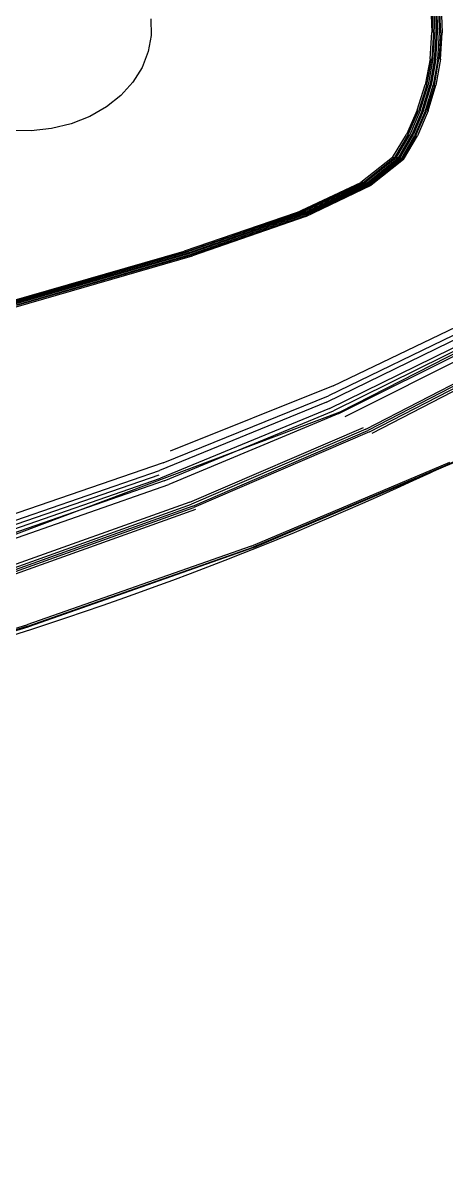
# Model space of a CAD drawing. Extents: x 526875 to 527530, y 3493038 to 3493574.
# Drawn here: x 527113.568 to 527114.719, y 3493321.092 to 3493324.211 of the extents above; entities that cross this region are included whole.
import ezdxf

# ---------------------------------------------------------------- set-up
doc = ezdxf.new("R2010")
doc.units = 0
doc.header["$LTSCALE"] = 2
doc.layers.get('0').update_dxf_attribs({"linetype": 'CONTINUOUS'})
doc.layers.add('L-WATER水景', color=5, linetype='CONTINUOUS')
doc.layers.add('W-_BOLLARD系船栓', color=4, linetype='CONTINUOUS')

# ---------------------------------------------------------------- blocks, each defined once
blk = doc.blocks.new('$matou$00000056')
at = {"color": 0, "linetype": 'Continuous'}
for p, q in [((-4950.2, 1339.7, 0), (-4525.8, 1506.2, 0)), ((-4525.7, 1505.9, 0), (-4949.7, 1339.7, 0)), ((-4949.1, 1338.5, 0), (-4525.5, 1504.4, 0)), ((-4524.6, 1500.9, 0), (-4947.3, 1335.4, 0)), ((-5357.4, 1155.1, 0), (-4949.7, 1339.7, 0)), ((-5357.4, 1155.1, 0), (-4950.2, 1339.7, 0)), ((-4949.1, 1338.5, 0), (-5355.8, 1154.6, 0)), ((-5352.5, 1152.3, 0), (-4947.3, 1335.4, 0)), ((-5250.9, 1070.6, 0), (-4878, 1242.4, 0)), ((-4876.2, 1237.7, 0), (-5247.9, 1066.3, 0)), ((-5246, 1062.8, 0), (-4875, 1233.8, 0)), ((-4873.3, 1229.4, 0), (-5243.6, 1058.9, 0)), ((-5240.2, 1054.4, 0), (-4870.8, 1224.2, 0)), ((-4840.7, 1177.1, 0), (-5201.8, 1014.6, 0)), ((-5193.4, 1006.6, 0), (-4834.1, 1167.4, 0)), ((-5357.4, 1155.1, 0), (-5719.7, 957.9, 0)), ((-5716.6, 958.6, 0), (-5355.8, 1154.6, 0)), ((-5352.5, 1152.3, 0), (-5711, 957.8, 0)), ((-4829.1, 1160.2, 0), (-5187.1, 1000.6, 0)), ((-5183.9, 993.7, 0), (-4826.9, 1152.5, 0)), ((-4828.6, 1141.1, 0), (-5184.9, 983.1, 0)), ((-5191.2, 965.8, 0), (-4835.4, 1122.9, 0)), ((-5564.6, 890.8, 0), (-5247.9, 1066.3, 0)), ((-5246, 1062.8, 0), (-5561.7, 888, 0)), ((-5558.3, 884.9, 0), (-5243.6, 1058.9, 0)), ((-5240.2, 1054.4, 0), (-5553.8, 881.2, 0)), ((-5508.7, 850, 0), (-5201.8, 1014.6, 0)), ((-5193.4, 1006.6, 0), (-5499, 843.7, 0)), ((-5491.7, 839, 0), (-5187.1, 1000.6, 0)), ((-5486.5, 824.6, 0), (-5184.9, 983.1, 0)), ((-5191.2, 965.8, 0), (-5490, 809.9, 0)), ((-5498.3, 787, 0), (-5203.9, 938.9, 0)), ((-5832.4, 720.3, 0), (-5569, 894.3, 0)), ((-5564.6, 890.8, 0), (-5826.3, 717.9, 0)), ((-5822.2, 715.8, 0), (-5561.7, 888, 0)), ((-5558.3, 884.9, 0), (-5817.8, 713.6, 0)), ((-5773.9, 693.8, 0), (-5519.6, 857.2, 0)), ((-5508.7, 850, 0), (-5761.9, 688.6, 0)), ((-5751.3, 684.1, 0), (-5499, 843.7, 0)), ((-5491.7, 839, 0), (-5743.2, 680.7, 0)), ((-5486.5, 824.6, 0), (-5734.4, 669.9, 0)), ((-5733.6, 658.9, 0), (-5490, 809.9, 0)), ((-5498.3, 787, 0), (-5735.2, 641.7, 0)), ((-4922.5, 615.4, 0), (-5241.1, 495.9, 0)), ((-5241, 493.3, 0), (-4922.6, 612.5, 0)), ((-4922.7, 610.3, 0), (-5240.8, 491.2, 0)), ((-4922.3, 607.4, 0), (-5240.1, 488.6, 0)), ((-5239.3, 487.8, 0), (-4921.7, 606.5, 0)), ((-4920.7, 605.8, 0), (-5238.1, 487.2, 0)), ((-4917.1, 604.6, 0), (-5233.8, 486.4, 0)), ((-5230.3, 486.1, 0), (-4914.2, 603.9, 0)), ((-4910.4, 603.1, 0), (-5225.9, 485.7, 0)), ((-5445.8, 404, 0), (-5241.1, 495.9, 0)), ((-5241, 493.3, 0), (-5445.1, 401.7, 0)), ((-5444.6, 400, 0), (-5240.8, 491.2, 0)), ((-5443.3, 397.8, 0), (-5240.1, 488.6, 0)), ((-5239.3, 487.8, 0), (-5442.3, 397.2, 0)), ((-5441, 396.8, 0), (-5238.1, 487.2, 0)), ((-5436.4, 396.2, 0), (-5233.8, 486.4, 0)), ((-5230.3, 486.1, 0), (-5432.9, 396.1, 0)), ((-5428.4, 395.9, 0), (-5225.9, 485.7, 0)), ((-5445.8, 404, 0), (-5563.6, 332.1, 0)), ((-5562.3, 330.4, 0), (-5445.1, 401.7, 0)), ((-5444.6, 400, 0), (-5561.2, 329.1, 0)), ((-5443.3, 397.8, 0), (-5559.3, 327.5, 0)), ((-5558.1, 327.1, 0), (-5442.3, 397.2, 0)), ((-5441, 396.8, 0), (-5556.7, 326.8, 0)), ((-5436.4, 396.2, 0), (-5552.3, 326.4, 0)), ((-5549, 326.3, 0), (-5432.9, 396.1, 0)), ((-5428.4, 395.9, 0), (-5544.6, 326.2, 0)), ((-5444.6, 400, 0), (-5444, 398.8, 0)), ((-5443.3, 397.8, 0), (-5444, 398.8, 0)), ((-5441, 396.8, 0), (-5442.3, 397.2, 0)), ((-5441, 396.8, 0), (-5439.1, 396.5, 0)), ((-5436.4, 396.2, 0), (-5439.1, 396.5, 0)), ((-5436.4, 396.2, 0), (-5432.9, 396.1, 0)), ((-5428.4, 395.9, 0), (-5432.9, 396.1, 0)), ((-5621.5, 272.8, 0), (-5563.6, 332.1, 0)), ((-5562.3, 330.4, 0), (-5619.5, 271.7, 0)), ((-5617.9, 270.9, 0), (-5561.2, 329.1, 0)), ((-5615.3, 269.9, 0), (-5559.3, 327.5, 0)), ((-5558.1, 327.1, 0), (-5614.1, 269.6, 0)), ((-5612.7, 269.4, 0), (-5556.7, 326.8, 0)), ((-5608.6, 269.1, 0), (-5552.3, 326.4, 0)), ((-5549, 326.3, 0), (-5605.6, 268.9, 0)), ((-5601.7, 268.8, 0), (-5544.6, 326.2, 0)), ((-5562.3, 330.4, 0), (-5563.6, 332.1, 0)), ((-5562.3, 330.4, 0), (-5561.2, 329.1, 0)), ((-5560.2, 328.2, 0), (-5561.2, 329.1, 0)), ((-5560.2, 328.2, 0), (-5559.3, 327.5, 0)), ((-5558.1, 327.1, 0), (-5559.3, 327.5, 0)), ((-5558.1, 327.1, 0), (-5556.7, 326.8, 0)), ((-5554.8, 326.5, 0), (-5556.7, 326.8, 0)), ((-5554.8, 326.5, 0), (-5552.3, 326.4, 0)), ((-5549, 326.3, 0), (-5552.3, 326.4, 0)), ((-5549, 326.3, 0), (-5544.6, 326.2, 0)), ((-5621.5, 272.8, 0), (-5646.6, 218.7, 0)), ((-5644, 218.1, 0), (-5619.5, 271.7, 0)), ((-5617.9, 270.9, 0), (-5642, 217.7, 0)), ((-5621.5, 272.8, 0), (-5619.5, 271.7, 0)), ((-5617.9, 270.9, 0), (-5619.5, 271.7, 0)), ((-5617.9, 270.9, 0), (-5616.6, 270.3, 0)), ((-5615.3, 269.9, 0), (-5638.9, 217.2, 0)), ((-5637.6, 217, 0), (-5614.1, 269.6, 0)), ((-5612.7, 269.4, 0), (-5636.3, 216.8, 0)), ((-5608.6, 269.1, 0), (-5632.6, 216.6, 0)), ((-5629.9, 216.4, 0), (-5605.6, 268.9, 0)), ((-5601.7, 268.8, 0), (-5626.5, 216.3, 0)), ((-5615.3, 269.9, 0), (-5616.6, 270.3, 0)), ((-5615.3, 269.9, 0), (-5614.1, 269.6, 0)), ((-5612.7, 269.4, 0), (-5614.1, 269.6, 0)), ((-5612.7, 269.4, 0), (-5610.9, 269.2, 0)), ((-5608.6, 269.1, 0), (-5610.9, 269.2, 0)), ((-5608.6, 269.1, 0), (-5605.6, 268.9, 0)), ((-5601.7, 268.8, 0), (-5605.6, 268.9, 0)), ((-5665.8, 162.2, 0), (-5646.6, 218.7, 0)), ((-5644, 218.1, 0), (-5662.9, 162, 0)), ((-5660.7, 161.8, 0), (-5642, 217.7, 0)), ((-5657.4, 161.6, 0), (-5638.9, 217.2, 0)), ((-5637.6, 217, 0), (-5656.1, 161.5, 0)), ((-5654.8, 161.4, 0), (-5636.3, 216.8, 0)), ((-5651.4, 161.2, 0), (-5632.6, 216.6, 0)), ((-5629.9, 216.4, 0), (-5649, 161.1, 0)), ((-5645.9, 161, 0), (-5626.5, 216.3, 0)), ((-5019, 199.3, 0), (-4983.5, 210.6, 0)), ((-4983.5, 210.6, 0), (-4946.6, 216.2, 0)), ((-4946.6, 216.2, 0), (-4909.3, 215.7, 0)), ((-5052.3, 182.4, 0), (-5019, 199.3, 0)), ((-5082.3, 160.3, 0), (-5052.3, 182.4, 0)), ((-5665.8, 162.2, 0), (-5679.2, 104.1, 0)), ((-5676.4, 104, 0), (-5662.9, 162, 0)), ((-5660.7, 161.8, 0), (-5674.1, 103.9, 0)), ((-5657.4, 161.6, 0), (-5670.8, 103.9, 0)), ((-5669.5, 103.8, 0), (-5656.1, 161.5, 0)), ((-5654.8, 161.4, 0), (-5668.2, 103.8, 0)), ((-5651.4, 161.2, 0), (-5665, 103.6, 0)), ((-5662.8, 103.6, 0), (-5649, 161.1, 0)), ((-5645.9, 161, 0), (-5659.9, 103.5, 0)), ((-5108.5, 133.8, 0), (-5082.3, 160.3, 0)), ((-5130.1, 103.3, 0), (-5108.5, 133.8, 0)), ((-5687.2, 44.8, 0), (-5679.2, 104.1, 0)), ((-5676.4, 104, 0), (-5684.3, 44.8, 0)), ((-5682.1, 44.8, 0), (-5674.1, 103.9, 0)), ((-5678.8, 44.8, 0), (-5670.8, 103.9, 0)), ((-5669.5, 103.8, 0), (-5677.5, 44.7, 0)), ((-5676.3, 44.7, 0), (-5668.2, 103.8, 0)), ((-5673.3, 44.6, 0), (-5665, 103.6, 0)), ((-5662.8, 103.6, 0), (-5671.2, 44.6, 0)), ((-5668.4, 44.6, 0), (-5659.9, 103.5, 0)), ((-5146.5, 69.8, 0), (-5130.1, 103.3, 0)), ((-5157.3, 34.1, 0), (-5146.5, 69.8, 0)), ((-5687.2, 44.8, 0), (-5689.8, -15.1, 0)), ((-5687, -15.1, 0), (-5684.3, 44.8, 0)), ((-5682.1, 44.8, 0), (-5684.8, -15.1, 0)), ((-5678.8, 44.8, 0), (-5681.5, -15.1, 0)), ((-5680.3, -15.1, 0), (-5677.5, 44.7, 0)), ((-5676.3, 44.7, 0), (-5679.1, -15.1, 0)), ((-5673.3, 44.6, 0), (-5676.1, -15.1, 0)), ((-5674, -15.1, 0), (-5671.2, 44.6, 0)), ((-5668.4, 44.6, 0), (-5671.2, -15.1, 0)), ((-5162.3, -2.8, 0), (-5157.3, 34.1, 0)), ((-5687.2, -74.9, 0), (-5689.8, -15.1, 0)), ((-5687, -15.1, 0), (-5684.3, -74.9, 0)), ((-5682.1, -74.9, 0), (-5684.8, -15.1, 0)), ((-5678.8, -74.9, 0), (-5681.5, -15.1, 0)), ((-5680.3, -15.1, 0), (-5677.5, -74.9, 0)), ((-5676.3, -74.9, 0), (-5679.1, -15.1, 0)), ((-5673.3, -74.8, 0), (-5676.1, -15.1, 0)), ((-5674, -15.1, 0), (-5671.2, -74.8, 0)), ((-5668.4, -74.7, 0), (-5671.2, -15.1, 0)), ((-5161.2, -40.1, 0), (-5162.3, -2.8, 0))]:
    blk.add_line(p, q, dxfattribs=at)
at = {"layer": 'W-_BOLLARD系船栓', "elevation": 0}
blk.add_lwpolyline([(-6727, -15.1, 0.047361), (-6712.2, -120.4, 0.071059), (-6549.7, -364.2, 0.106743), (-4524.6, -1531, 0.083644), (-2645.5, -1972.5, -0.010282), (5565.9, -2012.7, -0.041262), (6105.1, -1863.2, 0.304271), (6623.1, -1179.8, 0.082265), (6714.7, -654.3), (6727, 59.7), (6714.7, 773.7, 0.082265), (6623.1, 1299.2, 0.256696), (6105.1, 1839.6, 0.028009), (5545.4, 1985.1, 0.02503), (-2645.5, 1949, 0.085737), (-4525.7, 1505.9, 0.098082), (-6474.2, 408.5, 0.055987), (-6646.5, 216.4, 0.167612), (-6727, -15.1)], format="xyb", dxfattribs=at)
at = {"layer": 'W-_BOLLARD系船栓'}
blk.add_polyline3d([(5088.8, -1650.5, 0), (-2711.5, -1650.5, 0), (-2777.7, -1716.7, 0), (-3888.8, -1523.1, 0), (-4872.8, -1154.3, 0), (-5607.3, -767.5, 0), (-6268.5, -180.6, 0), (-6288.7, -6.3, 0), (-6288.7, -6.3, 0), (-6008.4, 521.3, 0), (-5510.5, 847.1, 0), (-4700.5, 1239.2, 0), (-3649.3, 1581.8, 0), (-2775.2, 1713.1, 0), (-2711.7, 1595.4, 0), (-581, 1668.7, 0)], dxfattribs=at)

msp = doc.modelspace()

# ---------------------------------------------------------------- linework, layer by layer
at = {"layer": 'L-WATER水景', "lineweight": 5}
msp.add_circle((527117.3841, 3493306.0291), 19, dxfattribs=at)

# ---------------------------------------------------------------- block references
at = {"layer": 'L-WATER水景', "color": 8, "lineweight": 0, "xscale": 0.0015, "yscale": 0.0012, "zscale": 0.001291236534000011, "rotation": 179.4533750334647}
msp.add_blockref('$matou$00000056', (527106.174, 3493324.2478), dxfattribs=at)

doc.saveas('drawing.dxf')
